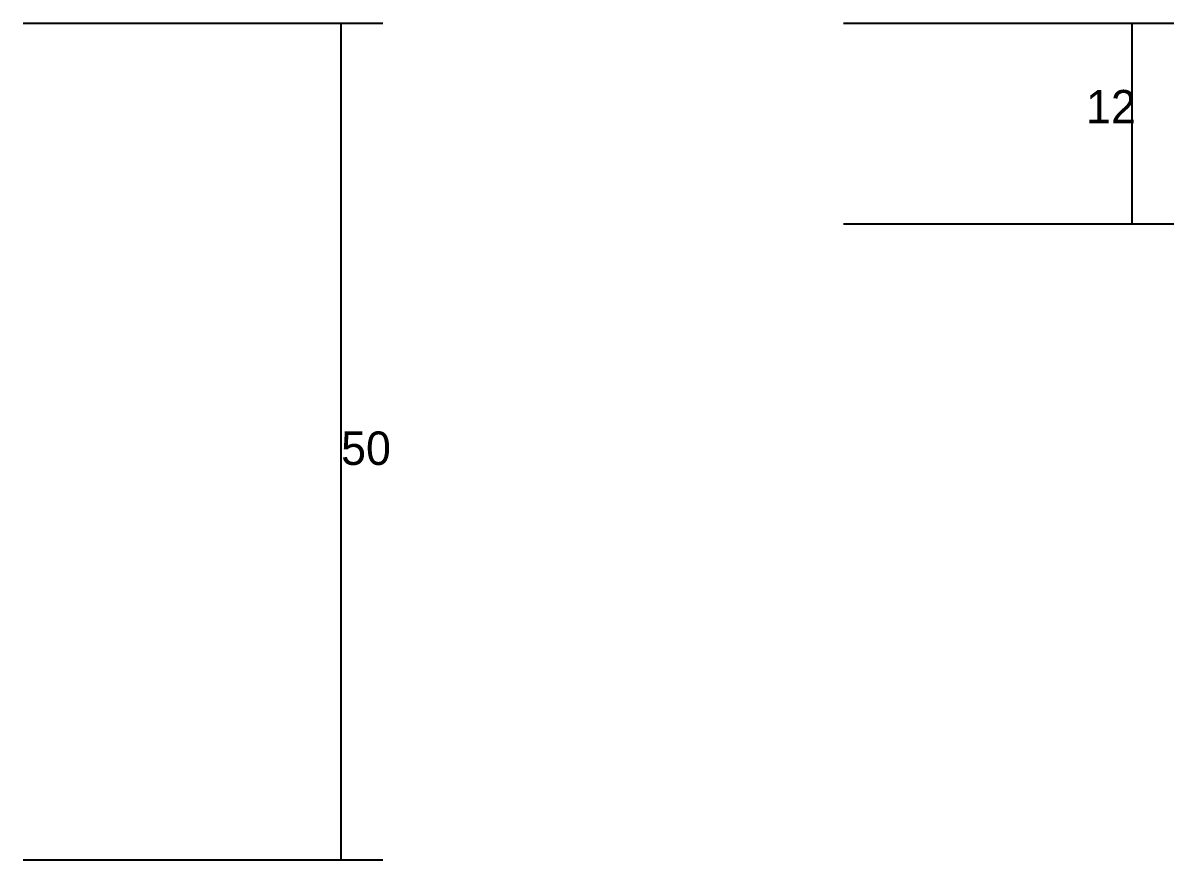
# Model space of a CAD drawing. Header units: metres. Extents: x 131545 to 133293, y 31530 to 32816.
# Drawn here: x 132477.6 to 132615.1, y 31529.5 to 31629.5 of the extents above; entities that cross this region are included whole.
import ezdxf

# ---------------------------------------------------------------- set-up
doc = ezdxf.new("R2010")
doc.units = ezdxf.units.M
doc.layers.add('COTA', color=4, linetype='Continuous')
doc.layers.add('Cota Seção (2x)', color=4, linetype='Continuous')

msp = doc.modelspace()

# ---------------------------------------------------------------- linework, layer by layer
at = {"layer": 'COTA'}
for p, q in [((132575.6, 31629.5), (132615.1, 31629.5)), ((132610.1, 31605.5), (132610.1, 31629.5)), ((132575.6, 31605.5), (132615.1, 31605.5))]:
    msp.add_line(p, q, dxfattribs=at)
at = {"layer": 'Cota Seção (2x)'}
for p, q in [((132477.6, 31629.5), (132520.6, 31629.5)), ((132515.6, 31529.5), (132515.6, 31629.5)), ((132477.6, 31529.5), (132520.6, 31529.5))]:
    msp.add_line(p, q, dxfattribs=at)

# ---------------------------------------------------------------- texts
at = {"layer": 'COTA'}
msp.add_text('12', height=4, dxfattribs=at).set_placement((132604.6, 31617.5))
at = {"layer": 'Cota Seção (2x)'}
msp.add_text('50', height=4, dxfattribs=at).set_placement((132515.6, 31576.7))

doc.saveas('drawing.dxf')
